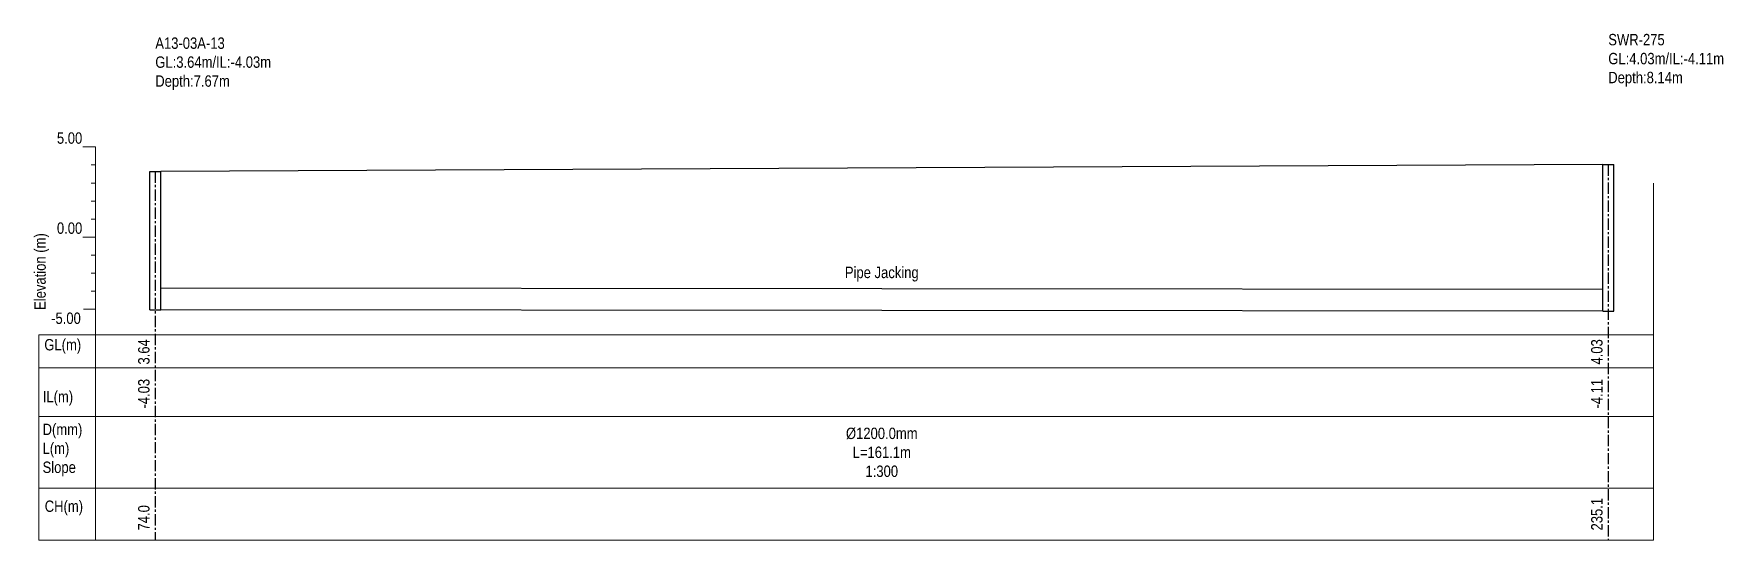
# Model space of a CAD drawing. Header units: metres. Extents: x -765 to 6284, y -99 to 211.
# Drawn here: x 486.5 to 673.8, y -33.6 to 22.5 of the extents above; entities that cross this region are included whole.
import ezdxf

# ---------------------------------------------------------------- set-up
doc = ezdxf.new("R2010")
doc.units = ezdxf.units.M
doc.header["$MEASUREMENT"] = 0
doc.linetypes.add('CENTER', pattern=[2, 1.25, -0.25, 0.25, -0.25])
doc.layers.add('PDF_PDF2_Geometry', color=253, linetype='Continuous', lineweight=9, true_color=0xababab)
doc.layers.add('PDF_Text', color=7, linetype='Continuous')
doc.layers.add('SM_PP_GRIDTEXT', color=7, linetype='Continuous', lineweight=5)
doc.styles.add('ALL', font='swissc.ttf')

# ---------------------------------------------------------------- blocks, each defined once
blk = doc.blocks.new('template')
at = {"layer": 'PDF_PDF2_Geometry'}
blk.add_line((0, 24.61), (0, 43.61), dxfattribs=at)
at = {"layer": 'SM_PP_GRIDTEXT'}
for p, q in [((0, 43.61), (-1.39, 43.61)), ((0, 0), (0, 43.61)), ((0, 41.61), (-0.46, 41.61)), ((0, 39.61), (-0.46, 39.61)), ((0, 37.61), (-0.46, 37.61)), ((0, 35.61), (-0.46, 35.61)), ((0, 33.61), (-1.37, 33.61)), ((0, 31.61), (-0.46, 31.61)), ((0, 29.61), (-0.46, 29.61)), ((0, 27.61), (-0.46, 27.61)), ((0, 25.61), (-1.3, 25.61)), ((-6.28, 22.76), (-6.28, 0)), ((0, 22.76), (-6.28, 22.76)), ((-6.28, 19.12), (0, 19.12)), ((0, 13.73), (-6.28, 13.73)), ((-6.28, 0), (0, 0))]:
    blk.add_line(p, q, dxfattribs=at)
blk.add_lwpolyline([(-6.28, 5.78), (0, 5.78)], dxfattribs=at)
at = {"layer": 'PDF_Text', "char_height": 1.26, "attachment_point": 7, "style": 'ALL'}
for s, insert in [('5.00', (-4.26, 43.95)), ('0.00', (-4.26, 33.96)), ('-5.00', (-4.9, 23.97)), ('GL(m)', (-5.66, 20.67)), ('IL(m)', (-5.83, 14.91)), ('CH(m)', (-5.61, 2.76))]:
    blk.add_mtext(s, dxfattribs=dict(at, insert=insert))
at = {"layer": 'PDF_Text', "insert": (-5.12, 25.54), "char_height": 1.26, "attachment_point": 7, "rotation": 90, "style": 'ALL'}
blk.add_mtext('Elevation (m)', dxfattribs=at)
at = {"layer": 'PDF_Text', "insert": (-5.85, 7.08), "char_height": 1.26, "width": 12.5671, "attachment_point": 7, "style": 'ALL'}
blk.add_mtext('D(mm)\\P\\pxt2;L(m)\\P\\ptz;Slope', dxfattribs=at)

msp = doc.modelspace()

# ---------------------------------------------------------------- linework, layer by layer
for p, q in [((660.5, -5.82), (500.6, -5.66)), ((660.5, -8.22), (500.6, -8.06))]:
    msp.add_line(p, q)
at = {"layer": 'GROUND_ELEVATION', "color": 3}
msp.add_line((660.5, 8.06), (500.6, 7.28), dxfattribs=at)
at = {"layer": 'lines', "color": 8, "linetype": 'CENTER'}
for p, q in [((661.1, 8.06), (661.1, -33.61)), ((500, 7.28), (500, -33.61))]:
    msp.add_line(p, q, dxfattribs=at)
at = {"layer": 'Profile Manhole'}
for p, q in [((660.5, -8.22), (660.5, 8.06)), ((660.5, 8.06), (661.7, 8.06)), ((661.7, -8.22), (661.7, 8.06)), ((499.4, -8.06), (499.4, 7.28)), ((499.4, 7.28), (500.6, 7.28)), ((500.6, -8.06), (500.6, 7.28)), ((499.4, -8.06), (500.6, -8.06)), ((660.5, -8.22), (661.7, -8.22))]:
    msp.add_line(p, q, dxfattribs=at)
at = {"layer": 'SM_PP_GRIDTEXT'}
for p, q in [((666.1, -33.6108), (666.1, 6)), ((493.3543, -10.8458), (666.1, -10.8458)), ((493.3543, -14.4882), (666.1, -14.4882)), ((493.3543, -19.878), (666.1, -19.878)), ((493.3543, -27.8324), (666.1, -27.8324)), ((493.3543, -33.6108), (666.1, -33.6108))]:
    msp.add_line(p, q, dxfattribs=at)

# ---------------------------------------------------------------- block references
msp.add_blockref('template', (493.3543, -33.6108))

# ---------------------------------------------------------------- texts
at = {"layer": 'ANNOTATION', "color": 7, "char_height": 1.26, "style": 'ALL'}
for s, insert, attachment_point in [('SWR-275\\PGL:4.03m/IL:-4.11m\\PDepth:8.14m', (661.1, 22.53), 1), ('A13-03A-13\\PGL:3.64m/IL:-4.03m\\PDepth:7.67m', (500, 22.14), 1), ('Pipe Jacking', (580.55, -3.285), 2), ('Ø1200.0mm\\PL=161.1m\\P1:300', (580.55, -21.13), 2)]:
    msp.add_mtext(s, dxfattribs=dict(at, insert=insert, attachment_point=attachment_point))
at = {"layer": 'PDF_text', "color": 7, "style": 'ALL'}
for s, p in [('3.64', (499.36, -14.13)), ('4.03', (660.46, -14.13)), ('-4.03', (499.36, -19.01)), ('-4.11', (660.46, -19.01)), ('74.0', (499.36, -32.53)), ('235.1', (660.46, -32.53))]:
    msp.add_text(s, height=1.26, rotation=90, dxfattribs=at).set_placement(p)

doc.saveas('drawing.dxf')
